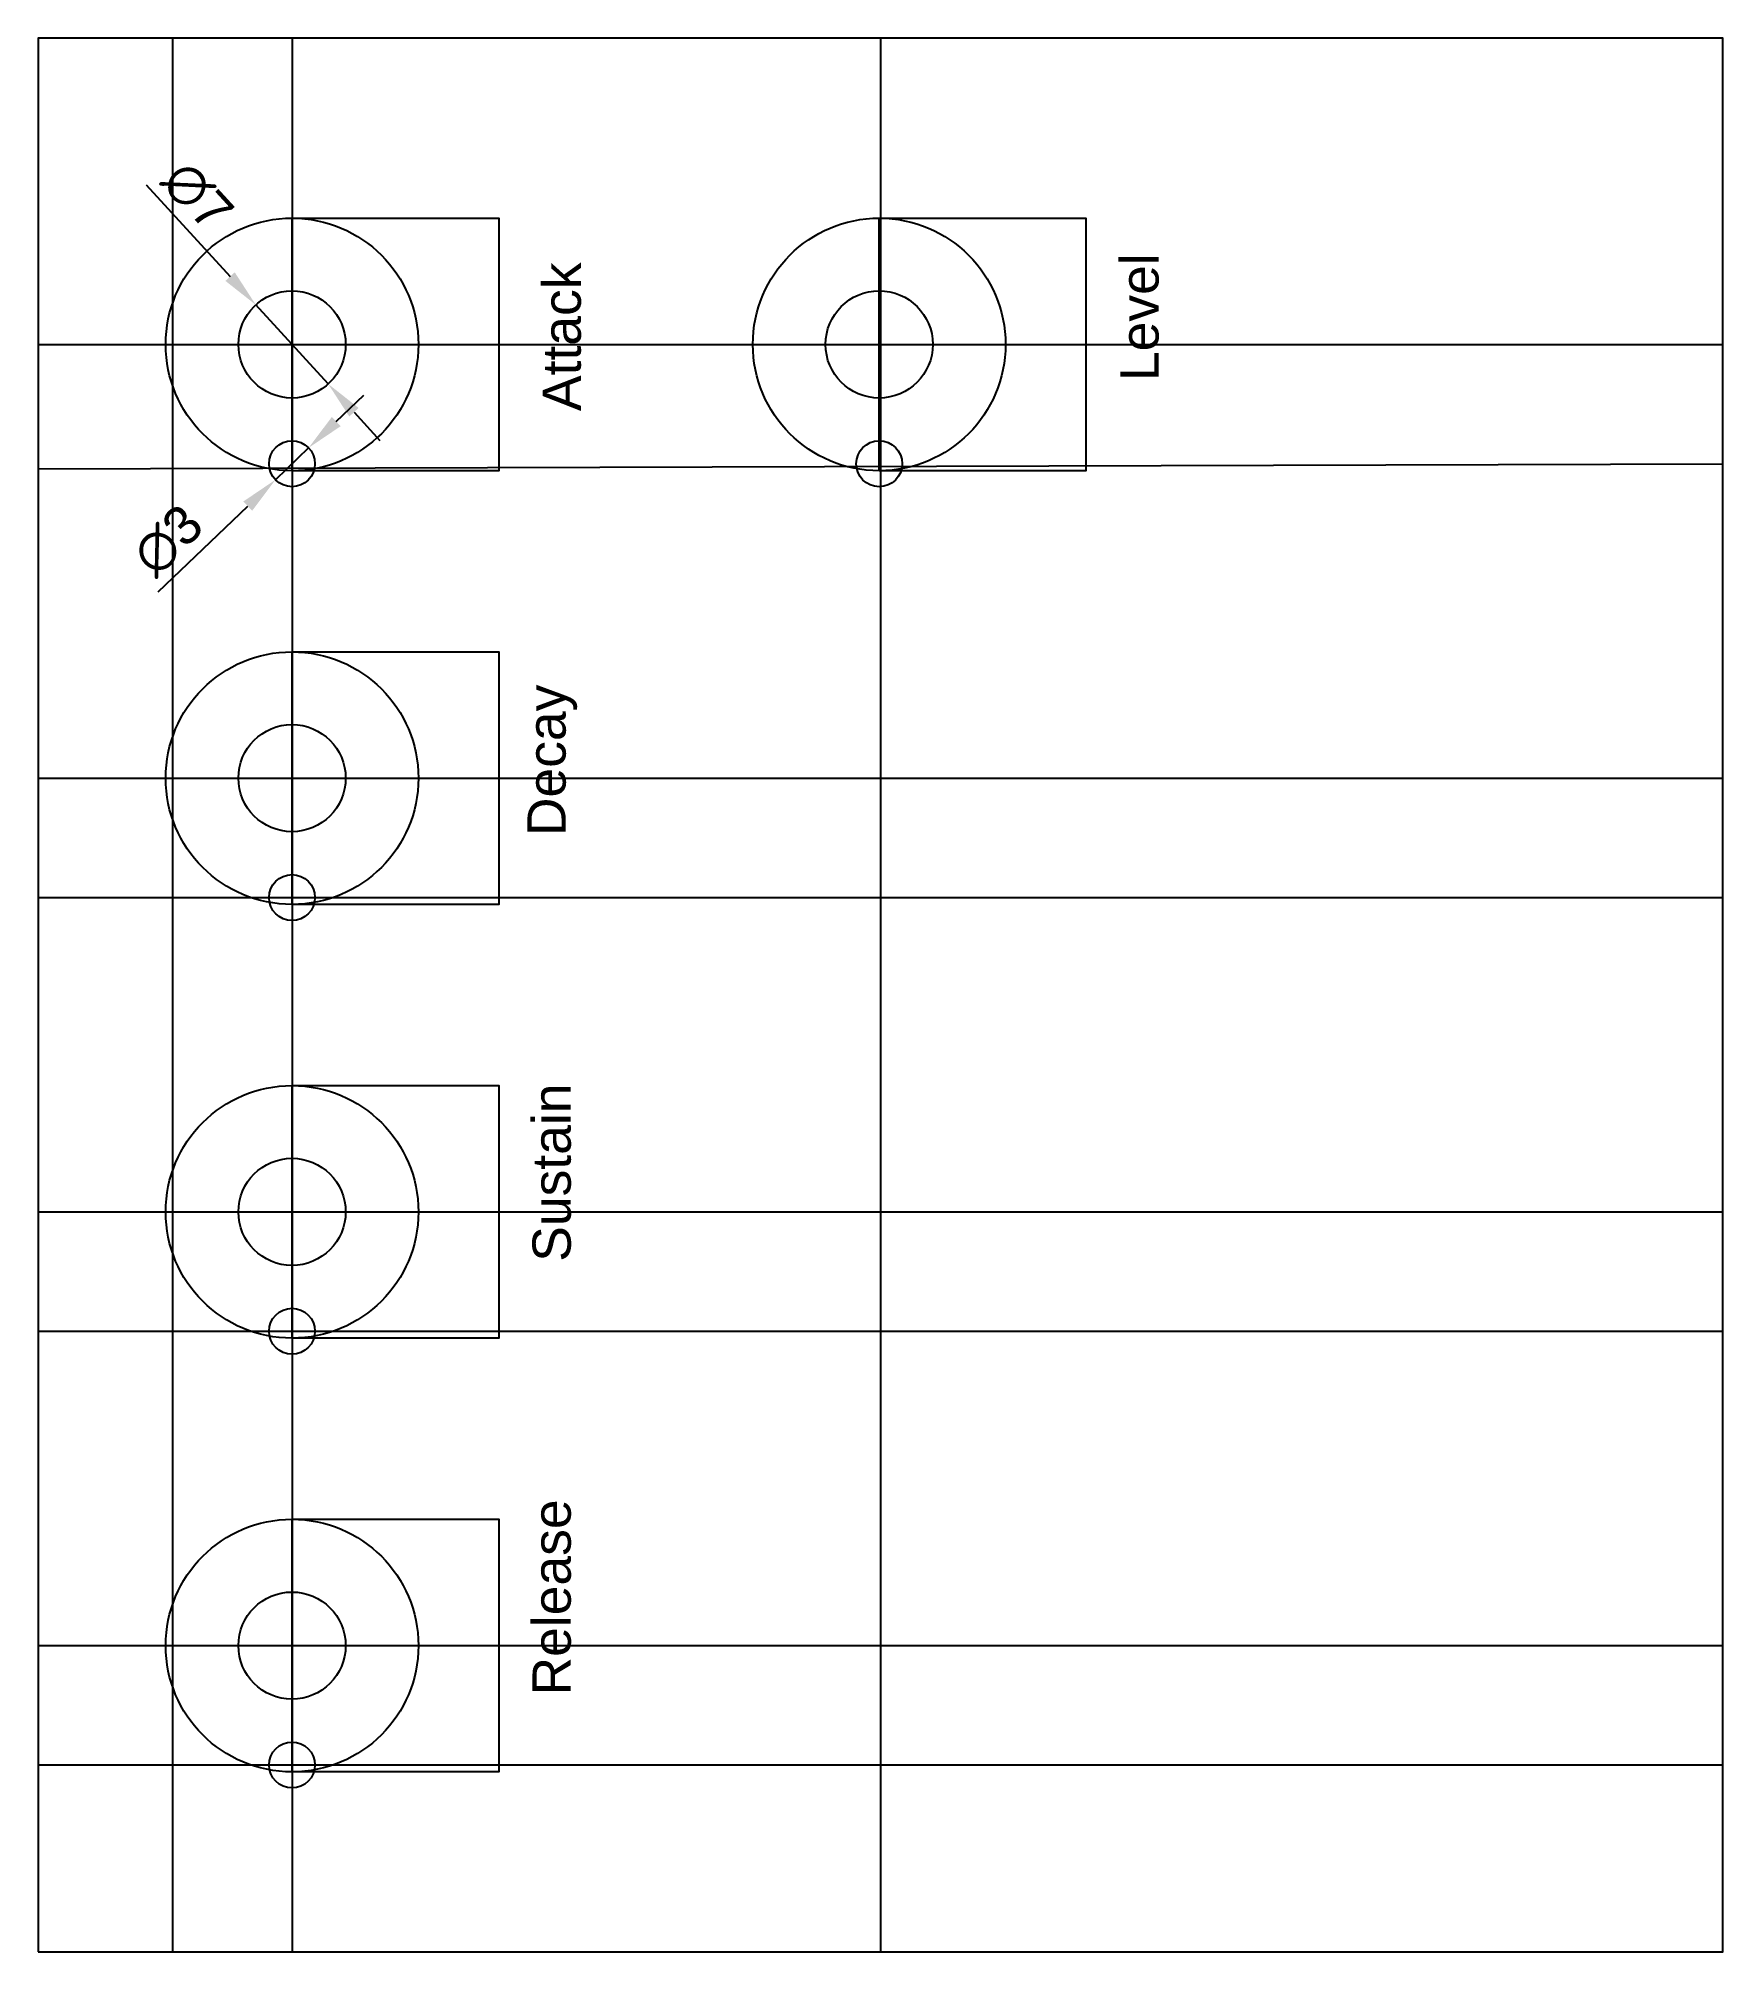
# Model space of a CAD drawing. Header units: millimetres. Extents: x 0 to 110, y 0 to 125.
import ezdxf

# ---------------------------------------------------------------- set-up
doc = ezdxf.new("R2010")
doc.units = ezdxf.units.MM
for name, color, linetype in [('Guid', 7, 'Continuous'), ('Hole', 7, 'Continuous'), ('Parts', 3, 'Continuous')]:
    doc.layers.add(name, color=color, linetype=linetype)
doc.styles.get("Standard").update_dxf_attribs({"font": 'arial.ttf'})
doc.dimstyles.new('ISO-25', dxfattribs={"dimtxt": 2.5, "dimasz": 2.5, "dimexe": 1.25, "dimexo": 0.625, "dimtad": 1, "dimtxsty": 'Standard', "dimcen": 2.5, "dimadec": 0, "dimazin": 0, "dimtfac": 1, "dimtmove": 0, "dimatfit": 3, "dimfxl": 1, "dimarcsym": 0})

# ---------------------------------------------------------------- blocks, each defined once
blk = doc.blocks.new('*D1')
at = {"layer": 'Defpoints', "color": 0, "transparency": 16777216}
for p in [(14.21, 107.58), (18.93, 102.42)]:
    blk.add_point(p, dxfattribs=at)
at = {"layer": 'Guid', "color": 0, "lineweight": -2, "transparency": 16777216}
for p, q in [((7.05, 115.42), (12.52, 109.43)), ((18.93, 102.42), (14.21, 107.58)), ((20.62, 100.57), (22.3, 98.73))]:
    blk.add_line(p, q, dxfattribs=at)
at = {"layer": 'Guid', "color": 0, "transparency": 16777216}
for points in [[(12.83, 109.71), (12.22, 109.15), (14.21, 107.58)], [(20.92, 100.85), (20.31, 100.29), (18.93, 102.42)]]:
    blk.add_solid(points, dxfattribs=at)
at = {"layer": 'Guid', "color": 0, "transparency": 16777216, "insert": (10.4, 114.67), "char_height": 2.5, "attachment_point": 5, "rotation": 312.4198}
blk.add_mtext('∅7', dxfattribs=at)
blk = doc.blocks.new('*D2')
at = {"layer": 'Defpoints', "color": 0, "transparency": 16777216}
for p in [(17.65, 98.24), (15.49, 96.16)]:
    blk.add_point(p, dxfattribs=at)
at = {"layer": 'Guid', "color": 0, "lineweight": -2, "transparency": 16777216}
for p, q in [((19.46, 99.96), (21.27, 101.69)), ((17.65, 98.24), (15.49, 96.16)), ((7.82, 88.83), (13.68, 94.44))]:
    blk.add_line(p, q, dxfattribs=at)
at = {"layer": 'Guid', "color": 0, "transparency": 16777216}
for points in [[(19.17, 100.26), (19.75, 99.66), (17.65, 98.24)], [(13.39, 94.74), (13.97, 94.14), (15.49, 96.16)]]:
    blk.add_solid(points, dxfattribs=at)
at = {"layer": 'Guid', "color": 0, "transparency": 16777216, "insert": (8.48, 92.2), "char_height": 2.5, "attachment_point": 5, "rotation": 43.7034}
blk.add_mtext('∅3', dxfattribs=at)

msp = doc.modelspace()

# ---------------------------------------------------------------- linework, layer by layer
msp.add_lwpolyline([(0, 0), (110, 0), (110, 125), (0, 125)], close=True)
at = {"layer": 'Guid'}
for p, q in [((8.77, 125), (8.77, 0)), ((55, 125), (55, 0)), ((0, 96.881), (110, 97.2)), ((0, 76.667), (110, 76.667)), ((0, 68.867), (110, 68.867)), ((0, 48.333), (110, 48.333)), ((0, 40.533), (110, 40.533)), ((0, 12.2), (110, 12.2))]:
    msp.add_line(p, q, dxfattribs=at)
at = {"layer": 'Hole'}
for p, q in [((16.57, 125), (16.57, 0)), ((0, 105), (110, 105)), ((0, 20), (110, 20))]:
    msp.add_line(p, q, dxfattribs=at)
for centre, radius in [((16.57, 105), 3.5), ((54.914, 105), 3.5), ((16.57, 97.2), 1.5), ((54.914, 97.2), 1.5), ((16.57, 76.667), 3.5), ((16.57, 68.867), 1.5), ((16.57, 48.333), 3.5), ((16.57, 40.533), 1.5), ((16.57, 20), 3.5), ((16.57, 12.2), 1.5)]:
    msp.add_circle(centre, radius, dxfattribs=at)
at = {"layer": 'Parts'}
msp.add_line((16.57, 105), (16.57, 97.2), dxfattribs=at)
for points in [[(16.57, 96.75), (16.57, 113.25), (30.07, 113.25), (30.07, 96.75)], [(54.914, 96.75), (54.914, 113.25), (68.414, 113.25), (68.414, 96.75)], [(16.57, 68.417), (16.57, 84.917), (30.07, 84.917), (30.07, 68.417)], [(16.57, 40.083), (16.57, 56.583), (30.07, 56.583), (30.07, 40.083)], [(16.57, 11.75), (16.57, 28.25), (30.07, 28.25), (30.07, 11.75)]]:
    msp.add_lwpolyline(points, close=True, dxfattribs=at)
for centre, radius in [((16.57, 105), 8.25), ((54.914, 105), 8.25), ((16.57, 97.2), 1.5), ((54.914, 97.2), 1.5), ((16.57, 76.667), 8.25), ((16.57, 68.867), 1.5), ((16.57, 48.333), 8.25), ((16.57, 40.533), 1.5), ((16.57, 20), 8.25), ((16.57, 12.2), 1.5)]:
    msp.add_circle(centre, radius, dxfattribs=at)

# ---------------------------------------------------------------- texts
at = {"layer": 'Guid', "char_height": 2.5, "attachment_point": 1, "rotation": 90}
for s, width, heights, insert in [('Attack', 14.84089, [2.5], (32.932, 100.646)), ('Level', 20.80454, [0], (70.661, 102.605)), ('Decay', 29.48081, [0], (31.94, 72.877)), ('Sustain', 22.53084, [0], (32.273, 45.071)), ('Release', 22.53084, [0], (32.273, 16.738))]:
    msp.add_mtext_dynamic_manual_height_columns(s, width=width, gutter_width=12.5, heights=heights, dxfattribs=dict(at, insert=insert))

# ---------------------------------------------------------------- dimensions: what is measured, and where the dimension line sits
at = {"layer": 'Guid'}
for p1, p2, picture, middle in [((18.931, 102.416), (14.209, 107.584), '*D1', (10.4, 114.675)), ((17.654, 98.236), (15.486, 96.164), '*D2', (8.482, 92.196))]:
    dim = msp.add_diameter_dim_2p(p1=p1, p2=p2, dimstyle='ISO-25', dxfattribs=at)
    dim.commit()
    dim.dimension.update_dxf_attribs({"geometry": picture, "text_midpoint": middle})

doc.saveas('drawing.dxf')
